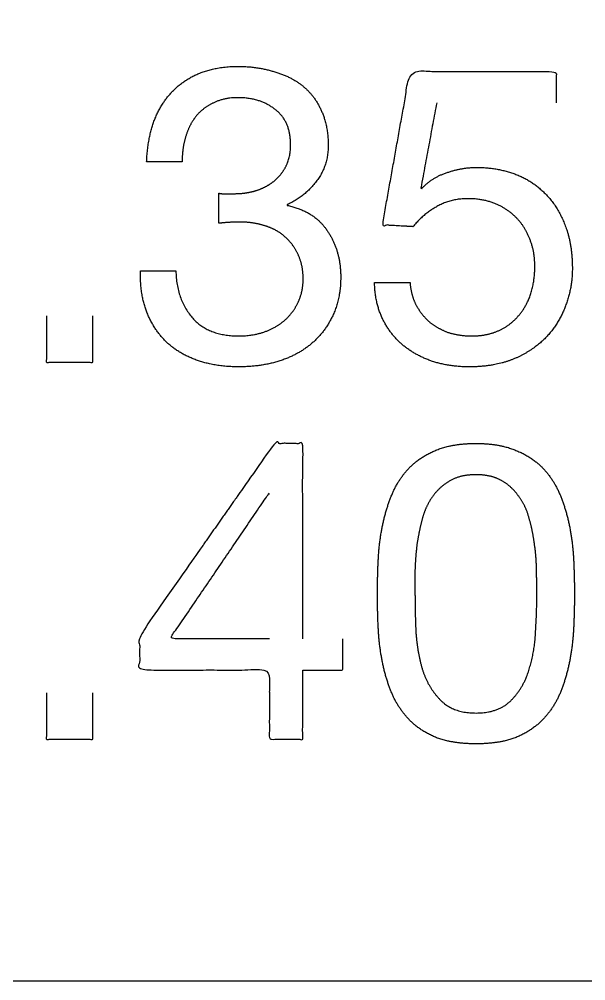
# Model space of a CAD drawing. Header units: millimetres. Extents: x -155 to -21, y -38 to 37.
# Drawn here: x -136.21 to -128.61, y -37.8 to -24.89 of the extents above; entities that cross this region are included whole.
import ezdxf

# ---------------------------------------------------------------- set-up
doc = ezdxf.new("R2010")
doc.units = ezdxf.units.MM
doc.layers.add('Layer 06', color=172, linetype='Continuous', true_color=0x0000bf)

msp = doc.modelspace()

# ---------------------------------------------------------------- linework, layer by layer
at = {"layer": 'Layer 06'}
msp.add_lwpolyline([(-20.724, -37.799), (-20.724, 37.201), (-154.524, 37.201), (-154.524, -37.799)], close=True, dxfattribs=at)
msp.add_lwpolyline([(-20.724, -37.799), (-20.724, 37.201), (-154.524, 37.201), (-154.524, -37.799)], close=True, dxfattribs=at)
msp.add_lwpolyline([(-20.724, -37.799), (-20.724, 37.201), (-154.524, 37.201), (-154.524, -37.799)], close=True, dxfattribs=at)
msp.add_lwpolyline([(-20.724, -37.799), (-20.724, 37.201), (-154.524, 37.201), (-154.524, -37.799)], close=True, dxfattribs=at)
msp.add_lwpolyline([(-20.724, -37.799), (-20.724, 37.201), (-154.524, 37.201), (-154.524, -37.799)], close=True, dxfattribs=at)
msp.add_lwpolyline([(-20.724, -37.799), (-20.724, 37.201), (-154.524, 37.201), (-154.524, -37.799)], close=True, dxfattribs=at)
msp.add_lwpolyline([(-20.724, -37.799), (-20.724, 37.201), (-154.524, 37.201), (-154.524, -37.799)], close=True, dxfattribs=at)
msp.add_lwpolyline([(-20.724, -37.799), (-20.724, 37.201), (-154.524, 37.201), (-154.524, -37.799)], close=True, dxfattribs=at)
msp.add_lwpolyline([(-20.724, -37.799), (-20.724, 37.201), (-154.524, 37.201), (-154.524, -37.799)], close=True, dxfattribs=at)
msp.add_lwpolyline([(-20.724, -37.799), (-20.724, 37.201), (-154.524, 37.201), (-154.524, -37.799)], close=True, dxfattribs=at)
msp.add_lwpolyline([(-20.724, -37.799), (-20.724, 37.201), (-154.524, 37.201), (-154.524, -37.799)], close=True, dxfattribs=at)
msp.add_lwpolyline([(-20.724, -37.799), (-20.724, 37.201), (-154.524, 37.201), (-154.524, -37.799)], close=True, dxfattribs=at)
msp.add_lwpolyline([(-20.724, -37.799), (-20.724, 37.201), (-154.524, 37.201), (-154.524, -37.799)], close=True, dxfattribs=at)
msp.add_lwpolyline([(-20.724, -37.799), (-20.724, 37.201), (-154.524, 37.201), (-154.524, -37.799)], close=True, dxfattribs=at)
msp.add_lwpolyline([(-20.724, -37.799), (-20.724, 37.201), (-154.524, 37.201), (-154.524, -37.799)], close=True, dxfattribs=at)
msp.add_lwpolyline([(-20.724, -37.799), (-20.724, 37.201), (-154.524, 37.201), (-154.524, -37.799)], close=True, dxfattribs=at)
msp.add_lwpolyline([(-20.724, -37.799), (-20.724, 37.201), (-154.524, 37.201), (-154.524, -37.799)], close=True, dxfattribs=at)
msp.add_lwpolyline([(-20.724, -37.799), (-20.724, 37.201), (-154.524, 37.201), (-154.524, -37.799)], close=True, dxfattribs=at)
msp.add_lwpolyline([(-20.724, -37.799), (-20.724, 37.201), (-154.524, 37.201), (-154.524, -37.799)], close=True, dxfattribs=at)
msp.add_lwpolyline([(-20.724, -37.799), (-20.724, 37.201), (-154.524, 37.201), (-154.524, -37.799)], close=True, dxfattribs=at)
msp.add_lwpolyline([(-20.724, -37.799), (-20.724, 37.201), (-154.524, 37.201), (-154.524, -37.799)], close=True, dxfattribs=at)
msp.add_lwpolyline([(-20.724, -37.799), (-20.724, 37.201), (-154.524, 37.201), (-154.524, -37.799)], close=True, dxfattribs=at)
msp.add_lwpolyline([(-20.724, -37.799), (-20.724, 37.201), (-154.524, 37.201), (-154.524, -37.799)], close=True, dxfattribs=at)
msp.add_lwpolyline([(-20.724, -37.799), (-20.724, 37.201), (-154.524, 37.201), (-154.524, -37.799)], close=True, dxfattribs=at)
msp.add_lwpolyline([(-20.724, -37.799), (-20.724, 37.201), (-154.524, 37.201), (-154.524, -37.799)], close=True, dxfattribs=at)
msp.add_lwpolyline([(-20.724, -37.799), (-20.724, 37.201), (-154.524, 37.201), (-154.524, -37.799)], close=True, dxfattribs=at)
msp.add_lwpolyline([(-20.724, -37.799), (-20.724, 37.201), (-154.524, 37.201), (-154.524, -37.799)], close=True, dxfattribs=at)
msp.add_lwpolyline([(-20.724, -37.799), (-20.724, 37.201), (-154.524, 37.201), (-154.524, -37.799)], close=True, dxfattribs=at)
msp.add_lwpolyline([(-20.724, -37.799), (-20.724, 37.201), (-154.524, 37.201), (-154.524, -37.799)], close=True, dxfattribs=at)
msp.add_lwpolyline([(-20.724, -37.799), (-20.724, 37.201), (-154.524, 37.201), (-154.524, -37.799)], close=True, dxfattribs=at)
msp.add_lwpolyline([(-20.724, -37.799), (-20.724, 37.201), (-154.524, 37.201), (-154.524, -37.799)], close=True, dxfattribs=at)
msp.add_lwpolyline([(-20.724, -37.799), (-20.724, 37.201), (-154.524, 37.201), (-154.524, -37.799)], close=True, dxfattribs=at)
msp.add_lwpolyline([(-20.724, -37.799), (-20.724, 37.201), (-154.524, 37.201), (-154.524, -37.799)], close=True, dxfattribs=at)
msp.add_lwpolyline([(-20.724, -37.799), (-20.724, 37.201), (-154.524, 37.201), (-154.524, -37.799)], close=True, dxfattribs=at)
msp.add_lwpolyline([(-20.724, -37.799), (-20.724, 37.201), (-154.524, 37.201), (-154.524, -37.799)], close=True, dxfattribs=at)
msp.add_lwpolyline([(-20.724, -37.799), (-20.724, 37.201), (-154.524, 37.201), (-154.524, -37.799)], close=True, dxfattribs=at)
msp.add_lwpolyline([(-20.724, -37.799), (-20.724, 37.201), (-154.524, 37.201), (-154.524, -37.799)], close=True, dxfattribs=at)
msp.add_lwpolyline([(-20.724, -37.799), (-20.724, 37.201), (-154.524, 37.201), (-154.524, -37.799)], close=True, dxfattribs=at)
msp.add_lwpolyline([(-20.724, -37.799), (-20.724, 37.201), (-154.524, 37.201), (-154.524, -37.799)], close=True, dxfattribs=at)
msp.add_lwpolyline([(-20.724, -37.799), (-20.724, 37.201), (-154.524, 37.201), (-154.524, -37.799)], close=True, dxfattribs=at)
msp.add_lwpolyline([(-20.724, -37.799), (-20.724, 37.201), (-154.524, 37.201), (-154.524, -37.799)], close=True, dxfattribs=at)
msp.add_lwpolyline([(-20.724, -37.799), (-20.724, 37.201), (-154.524, 37.201), (-154.524, -37.799)], close=True, dxfattribs=at)
msp.add_lwpolyline([(-20.724, -37.799), (-20.724, 37.201), (-154.524, 37.201), (-154.524, -37.799)], close=True, dxfattribs=at)
msp.add_lwpolyline([(-20.724, -37.799), (-20.724, 37.201), (-154.524, 37.201), (-154.524, -37.799)], close=True, dxfattribs=at)
msp.add_lwpolyline([(-20.724, -37.799), (-20.724, 37.201), (-154.524, 37.201), (-154.524, -37.799)], close=True, dxfattribs=at)
msp.add_lwpolyline([(-20.724, -37.799), (-20.724, 37.201), (-154.524, 37.201), (-154.524, -37.799)], close=True, dxfattribs=at)
for points, knots in [([(-134.503, -26.806, 46.209), (-134.492, -26.52, 46.209), (-134.414, -26.285, 46.209), (-134.329, -26.05, 46.209), (-134.178, -25.882, 46.209), (-134.027, -25.714, 46.209), (-133.803, -25.619, 46.209), (-133.573, -25.523, 46.209), (-133.276, -25.523, 46.209), (-133.019, -25.523, 46.209), (-132.8, -25.591, 46.209), (-132.576, -25.652, 46.209), (-132.414, -25.781, 46.209), (-132.251, -25.91, 46.209), (-132.161, -26.112, 46.209), (-132.066, -26.313, 46.209), (-132.066, -26.588, 46.209), (-132.066, -26.857, 46.209), (-132.223, -27.064, 46.209), (-132.38, -27.271, 46.209), (-132.615, -27.378, 46.209)], [-47, -47, -47, -46, -46, -45, -45, -44, -44, -43, -43, -42, -42, -41, -41, -40, -40, -39, -39, -38, -38, -37, -37, -37]), ([(-134.503, -26.806, 47.709), (-134.492, -26.52, 47.709), (-134.414, -26.285, 47.709), (-134.329, -26.05, 47.709), (-134.178, -25.882, 47.709), (-134.027, -25.714, 47.709), (-133.803, -25.619, 47.709), (-133.573, -25.523, 47.709), (-133.276, -25.523, 47.709), (-133.019, -25.523, 47.709), (-132.8, -25.591, 47.709), (-132.576, -25.652, 47.709), (-132.414, -25.781, 47.709), (-132.251, -25.91, 47.709), (-132.161, -26.112, 47.709), (-132.066, -26.313, 47.709), (-132.066, -26.588, 47.709), (-132.066, -26.857, 47.709), (-132.223, -27.064, 47.709), (-132.38, -27.271, 47.709), (-132.615, -27.378, 47.709)], [-47, -47, -47, -46, -46, -45, -45, -44, -44, -43, -43, -42, -42, -41, -41, -40, -40, -39, -39, -38, -38, -37, -37, -37]), ([(-134.503, -26.806, 49.209), (-134.492, -26.52, 49.209), (-134.414, -26.285, 49.209), (-134.329, -26.05, 49.209), (-134.178, -25.882, 49.209), (-134.027, -25.714, 49.209), (-133.803, -25.619, 49.209), (-133.573, -25.523, 49.209), (-133.276, -25.523, 49.209), (-133.019, -25.523, 49.209), (-132.8, -25.591, 49.209), (-132.576, -25.652, 49.209), (-132.414, -25.781, 49.209), (-132.251, -25.91, 49.209), (-132.161, -26.112, 49.209), (-132.066, -26.313, 49.209), (-132.066, -26.588, 49.209), (-132.066, -26.857, 49.209), (-132.223, -27.064, 49.209), (-132.38, -27.271, 49.209), (-132.615, -27.378, 49.209)], [-47, -47, -47, -46, -46, -45, -45, -44, -44, -43, -43, -42, -42, -41, -41, -40, -40, -39, -39, -38, -38, -37, -37, -37]), ([(-134.503, -26.806, 50.709), (-134.492, -26.52, 50.709), (-134.414, -26.285, 50.709), (-134.329, -26.05, 50.709), (-134.178, -25.882, 50.709), (-134.027, -25.714, 50.709), (-133.803, -25.619, 50.709), (-133.573, -25.523, 50.709), (-133.276, -25.523, 50.709), (-133.019, -25.523, 50.709), (-132.8, -25.591, 50.709), (-132.576, -25.652, 50.709), (-132.414, -25.781, 50.709), (-132.251, -25.91, 50.709), (-132.161, -26.112, 50.709), (-132.066, -26.313, 50.709), (-132.066, -26.588, 50.709), (-132.066, -26.857, 50.709), (-132.223, -27.064, 50.709), (-132.38, -27.271, 50.709), (-132.615, -27.378, 50.709)], [-47, -47, -47, -46, -46, -45, -45, -44, -44, -43, -43, -42, -42, -41, -41, -40, -40, -39, -39, -38, -38, -37, -37, -37]), ([(-130.929, -27.675, 46.209), (-131.133, -27.663, 46.209), (-131.338, -27.652, 46.209), (-131.153, -26.621, 46.209), (-130.968, -25.591, 46.209), (-129.988, -25.591, 46.209), (-129.007, -25.591, 46.209), (-129.007, -25.801, 46.209), (-129.007, -26.011, 46.209)], [-4, -4, -4, -3, -3, -2, -2, -1, -1, 0, 0, 0]), ([(-130.929, -27.675, 47.709), (-131.133, -27.663, 47.709), (-131.338, -27.652, 47.709), (-131.153, -26.621, 47.709), (-130.968, -25.591, 47.709), (-129.988, -25.591, 47.709), (-129.007, -25.591, 47.709), (-129.007, -25.801, 47.709), (-129.007, -26.011, 47.709)], [-4, -4, -4, -3, -3, -2, -2, -1, -1, 0, 0, 0]), ([(-130.929, -27.675, 49.209), (-131.133, -27.663, 49.209), (-131.338, -27.652, 49.209), (-131.153, -26.621, 49.209), (-130.968, -25.591, 49.209), (-129.988, -25.591, 49.209), (-129.007, -25.591, 49.209), (-129.007, -25.801, 49.209), (-129.007, -26.011, 49.209)], [-4, -4, -4, -3, -3, -2, -2, -1, -1, 0, 0, 0]), ([(-130.929, -27.675, 50.709), (-131.133, -27.663, 50.709), (-131.338, -27.652, 50.709), (-131.153, -26.621, 50.709), (-130.968, -25.591, 50.709), (-129.988, -25.591, 50.709), (-129.007, -25.591, 50.709), (-129.007, -25.801, 50.709), (-129.007, -26.011, 50.709)], [-4, -4, -4, -3, -3, -2, -2, -1, -1, 0, 0, 0]), ([(-133.327, -27.232, 46.209), (-133.175, -27.232, 46.209), (-133.041, -27.193, 46.209), (-132.901, -27.148, 46.209), (-132.8, -27.069, 46.209), (-132.694, -26.985, 46.209), (-132.632, -26.862, 46.209), (-132.57, -26.739, 46.209), (-132.57, -26.582, 46.209), (-132.57, -26.263, 46.209), (-132.772, -26.106, 46.209), (-132.974, -25.943, 46.209), (-133.276, -25.943, 46.209), (-133.467, -25.943, 46.209), (-133.612, -26.016, 46.209), (-133.752, -26.083, 46.209), (-133.848, -26.201, 46.209), (-133.937, -26.319, 46.209), (-133.982, -26.476, 46.209), (-134.027, -26.633, 46.209), (-134.027, -26.806, 46.209)], [-58, -58, -58, -57, -57, -56, -56, -55, -55, -54, -54, -53, -53, -52, -52, -51, -51, -50, -50, -49, -49, -48, -48, -48]), ([(-133.327, -27.232, 47.709), (-133.175, -27.232, 47.709), (-133.041, -27.193, 47.709), (-132.901, -27.148, 47.709), (-132.8, -27.069, 47.709), (-132.694, -26.985, 47.709), (-132.632, -26.862, 47.709), (-132.57, -26.739, 47.709), (-132.57, -26.582, 47.709), (-132.57, -26.263, 47.709), (-132.772, -26.106, 47.709), (-132.974, -25.943, 47.709), (-133.276, -25.943, 47.709), (-133.467, -25.943, 47.709), (-133.612, -26.016, 47.709), (-133.752, -26.083, 47.709), (-133.848, -26.201, 47.709), (-133.937, -26.319, 47.709), (-133.982, -26.476, 47.709), (-134.027, -26.633, 47.709), (-134.027, -26.806, 47.709)], [-58, -58, -58, -57, -57, -56, -56, -55, -55, -54, -54, -53, -53, -52, -52, -51, -51, -50, -50, -49, -49, -48, -48, -48]), ([(-133.327, -27.232, 49.209), (-133.175, -27.232, 49.209), (-133.041, -27.193, 49.209), (-132.901, -27.148, 49.209), (-132.8, -27.069, 49.209), (-132.694, -26.985, 49.209), (-132.632, -26.862, 49.209), (-132.57, -26.739, 49.209), (-132.57, -26.582, 49.209), (-132.57, -26.263, 49.209), (-132.772, -26.106, 49.209), (-132.974, -25.943, 49.209), (-133.276, -25.943, 49.209), (-133.467, -25.943, 49.209), (-133.612, -26.016, 49.209), (-133.752, -26.083, 49.209), (-133.848, -26.201, 49.209), (-133.937, -26.319, 49.209), (-133.982, -26.476, 49.209), (-134.027, -26.633, 49.209), (-134.027, -26.806, 49.209)], [-58, -58, -58, -57, -57, -56, -56, -55, -55, -54, -54, -53, -53, -52, -52, -51, -51, -50, -50, -49, -49, -48, -48, -48]), ([(-133.327, -27.232, 50.709), (-133.175, -27.232, 50.709), (-133.041, -27.193, 50.709), (-132.901, -27.148, 50.709), (-132.8, -27.069, 50.709), (-132.694, -26.985, 50.709), (-132.632, -26.862, 50.709), (-132.57, -26.739, 50.709), (-132.57, -26.582, 50.709), (-132.57, -26.263, 50.709), (-132.772, -26.106, 50.709), (-132.974, -25.943, 50.709), (-133.276, -25.943, 50.709), (-133.467, -25.943, 50.709), (-133.612, -26.016, 50.709), (-133.752, -26.083, 50.709), (-133.848, -26.201, 50.709), (-133.937, -26.319, 50.709), (-133.982, -26.476, 50.709), (-134.027, -26.633, 50.709), (-134.027, -26.806, 50.709)], [-58, -58, -58, -57, -57, -56, -56, -55, -55, -54, -54, -53, -53, -52, -52, -51, -51, -50, -50, -49, -49, -48, -48, -48]), ([(-130.61, -26.011, 46.209), (-130.716, -26.582, 46.209), (-130.822, -27.154, 46.209), (-130.817, -27.159, 46.209), (-130.811, -27.165, 46.209)], [-35, -35, -35, -34, -34, -33, -33, -33]), ([(-130.61, -26.011, 47.709), (-130.716, -26.582, 47.709), (-130.822, -27.154, 47.709), (-130.817, -27.159, 47.709), (-130.811, -27.165, 47.709)], [-35, -35, -35, -34, -34, -33, -33, -33]), ([(-130.61, -26.011, 49.209), (-130.716, -26.582, 49.209), (-130.822, -27.154, 49.209), (-130.817, -27.159, 49.209), (-130.811, -27.165, 49.209)], [-35, -35, -35, -34, -34, -33, -33, -33]), ([(-130.61, -26.011, 50.709), (-130.716, -26.582, 50.709), (-130.822, -27.154, 50.709), (-130.817, -27.159, 50.709), (-130.811, -27.165, 50.709)], [-35, -35, -35, -34, -34, -33, -33, -33]), ([(-130.811, -27.165, 46.209), (-130.682, -27.019, 46.209), (-130.481, -26.952, 46.209), (-130.273, -26.879, 46.209), (-130.072, -26.879, 46.209), (-129.808, -26.879, 46.209), (-129.573, -26.963, 46.209), (-129.338, -27.047, 46.209), (-129.164, -27.221, 46.209), (-128.991, -27.389, 46.209), (-128.89, -27.647, 46.209), (-128.789, -27.899, 46.209), (-128.789, -28.24, 46.209), (-128.789, -28.492, 46.209), (-128.879, -28.733, 46.209), (-128.963, -28.969, 46.209), (-129.136, -29.154, 46.209), (-129.31, -29.338, 46.209), (-129.573, -29.45, 46.209), (-129.831, -29.557, 46.209), (-130.178, -29.557, 46.209), (-130.436, -29.557, 46.209), (-130.666, -29.484, 46.209), (-130.89, -29.406, 46.209), (-131.063, -29.266, 46.209), (-131.237, -29.12, 46.209), (-131.338, -28.907, 46.209), (-131.439, -28.694, 46.209), (-131.444, -28.425, 46.209)], [-33, -33, -33, -32, -32, -31, -31, -30, -30, -29, -29, -28, -28, -27, -27, -26, -26, -25, -25, -24, -24, -23, -23, -22, -22, -21, -21, -20, -20, -19, -19, -19]), ([(-130.811, -27.165, 47.709), (-130.682, -27.019, 47.709), (-130.481, -26.952, 47.709), (-130.273, -26.879, 47.709), (-130.072, -26.879, 47.709), (-129.808, -26.879, 47.709), (-129.573, -26.963, 47.709), (-129.338, -27.047, 47.709), (-129.164, -27.221, 47.709), (-128.991, -27.389, 47.709), (-128.89, -27.647, 47.709), (-128.789, -27.899, 47.709), (-128.789, -28.24, 47.709), (-128.789, -28.492, 47.709), (-128.879, -28.733, 47.709), (-128.963, -28.969, 47.709), (-129.136, -29.154, 47.709), (-129.31, -29.338, 47.709), (-129.573, -29.45, 47.709), (-129.831, -29.557, 47.709), (-130.178, -29.557, 47.709), (-130.436, -29.557, 47.709), (-130.666, -29.484, 47.709), (-130.89, -29.406, 47.709), (-131.063, -29.266, 47.709), (-131.237, -29.12, 47.709), (-131.338, -28.907, 47.709), (-131.439, -28.694, 47.709), (-131.444, -28.425, 47.709)], [-33, -33, -33, -32, -32, -31, -31, -30, -30, -29, -29, -28, -28, -27, -27, -26, -26, -25, -25, -24, -24, -23, -23, -22, -22, -21, -21, -20, -20, -19, -19, -19]), ([(-130.811, -27.165, 49.209), (-130.682, -27.019, 49.209), (-130.481, -26.952, 49.209), (-130.273, -26.879, 49.209), (-130.072, -26.879, 49.209), (-129.808, -26.879, 49.209), (-129.573, -26.963, 49.209), (-129.338, -27.047, 49.209), (-129.164, -27.221, 49.209), (-128.991, -27.389, 49.209), (-128.89, -27.647, 49.209), (-128.789, -27.899, 49.209), (-128.789, -28.24, 49.209), (-128.789, -28.492, 49.209), (-128.879, -28.733, 49.209), (-128.963, -28.969, 49.209), (-129.136, -29.154, 49.209), (-129.31, -29.338, 49.209), (-129.573, -29.45, 49.209), (-129.831, -29.557, 49.209), (-130.178, -29.557, 49.209), (-130.436, -29.557, 49.209), (-130.666, -29.484, 49.209), (-130.89, -29.406, 49.209), (-131.063, -29.266, 49.209), (-131.237, -29.12, 49.209), (-131.338, -28.907, 49.209), (-131.439, -28.694, 49.209), (-131.444, -28.425, 49.209)], [-33, -33, -33, -32, -32, -31, -31, -30, -30, -29, -29, -28, -28, -27, -27, -26, -26, -25, -25, -24, -24, -23, -23, -22, -22, -21, -21, -20, -20, -19, -19, -19]), ([(-130.811, -27.165, 50.709), (-130.682, -27.019, 50.709), (-130.481, -26.952, 50.709), (-130.273, -26.879, 50.709), (-130.072, -26.879, 50.709), (-129.808, -26.879, 50.709), (-129.573, -26.963, 50.709), (-129.338, -27.047, 50.709), (-129.164, -27.221, 50.709), (-128.991, -27.389, 50.709), (-128.89, -27.647, 50.709), (-128.789, -27.899, 50.709), (-128.789, -28.24, 50.709), (-128.789, -28.492, 50.709), (-128.879, -28.733, 50.709), (-128.963, -28.969, 50.709), (-129.136, -29.154, 50.709), (-129.31, -29.338, 50.709), (-129.573, -29.45, 50.709), (-129.831, -29.557, 50.709), (-130.178, -29.557, 50.709), (-130.436, -29.557, 50.709), (-130.666, -29.484, 50.709), (-130.89, -29.406, 50.709), (-131.063, -29.266, 50.709), (-131.237, -29.12, 50.709), (-131.338, -28.907, 50.709), (-131.439, -28.694, 50.709), (-131.444, -28.425, 50.709)], [-33, -33, -33, -32, -32, -31, -31, -30, -30, -29, -29, -28, -28, -27, -27, -26, -26, -25, -25, -24, -24, -23, -23, -22, -22, -21, -21, -20, -20, -19, -19, -19]), ([(-133.534, -27.226, 46.209), (-133.506, -27.232, 46.209), (-133.484, -27.232, 46.209), (-133.456, -27.232, 46.209), (-133.428, -27.232, 46.209)], [-61, -61, -61, -60, -60, -59, -59, -59]), ([(-133.534, -27.226, 47.709), (-133.506, -27.232, 47.709), (-133.484, -27.232, 47.709), (-133.456, -27.232, 47.709), (-133.428, -27.232, 47.709)], [-61, -61, -61, -60, -60, -59, -59, -59]), ([(-133.534, -27.226, 49.209), (-133.506, -27.232, 49.209), (-133.484, -27.232, 49.209), (-133.456, -27.232, 49.209), (-133.428, -27.232, 49.209)], [-61, -61, -61, -60, -60, -59, -59, -59]), ([(-133.534, -27.226, 50.709), (-133.506, -27.232, 50.709), (-133.484, -27.232, 50.709), (-133.456, -27.232, 50.709), (-133.428, -27.232, 50.709)], [-61, -61, -61, -60, -60, -59, -59, -59]), ([(-130.968, -28.425, 46.209), (-130.957, -28.576, 46.209), (-130.895, -28.711, 46.209), (-130.828, -28.84, 46.209), (-130.722, -28.941, 46.209), (-130.61, -29.036, 46.209), (-130.464, -29.092, 46.209), (-130.313, -29.142, 46.209), (-130.133, -29.142, 46.209), (-129.965, -29.142, 46.209), (-129.814, -29.086, 46.209), (-129.657, -29.025, 46.209), (-129.545, -28.907, 46.209), (-129.428, -28.789, 46.209), (-129.36, -28.616, 46.209), (-129.293, -28.436, 46.209), (-129.293, -28.201, 46.209), (-129.293, -28.005, 46.209), (-129.36, -27.843, 46.209), (-129.422, -27.675, 46.209), (-129.54, -27.557, 46.209), (-129.657, -27.434, 46.209), (-129.825, -27.366, 46.209), (-129.988, -27.299, 46.209), (-130.189, -27.299, 46.209), (-130.425, -27.299, 46.209), (-130.61, -27.406, 46.209), (-130.789, -27.506, 46.209), (-130.929, -27.675, 46.209)], [-18, -18, -18, -17, -17, -16, -16, -15, -15, -14, -14, -13, -13, -12, -12, -11, -11, -10, -10, -9, -9, -8, -8, -7, -7, -6, -6, -5, -5, -4, -4, -4]), ([(-130.968, -28.425, 47.709), (-130.957, -28.576, 47.709), (-130.895, -28.711, 47.709), (-130.828, -28.84, 47.709), (-130.722, -28.941, 47.709), (-130.61, -29.036, 47.709), (-130.464, -29.092, 47.709), (-130.313, -29.142, 47.709), (-130.133, -29.142, 47.709), (-129.965, -29.142, 47.709), (-129.814, -29.086, 47.709), (-129.657, -29.025, 47.709), (-129.545, -28.907, 47.709), (-129.428, -28.789, 47.709), (-129.36, -28.616, 47.709), (-129.293, -28.436, 47.709), (-129.293, -28.201, 47.709), (-129.293, -28.005, 47.709), (-129.36, -27.843, 47.709), (-129.422, -27.675, 47.709), (-129.54, -27.557, 47.709), (-129.657, -27.434, 47.709), (-129.825, -27.366, 47.709), (-129.988, -27.299, 47.709), (-130.189, -27.299, 47.709), (-130.425, -27.299, 47.709), (-130.61, -27.406, 47.709), (-130.789, -27.506, 47.709), (-130.929, -27.675, 47.709)], [-18, -18, -18, -17, -17, -16, -16, -15, -15, -14, -14, -13, -13, -12, -12, -11, -11, -10, -10, -9, -9, -8, -8, -7, -7, -6, -6, -5, -5, -4, -4, -4]), ([(-130.968, -28.425, 49.209), (-130.957, -28.576, 49.209), (-130.895, -28.711, 49.209), (-130.828, -28.84, 49.209), (-130.722, -28.941, 49.209), (-130.61, -29.036, 49.209), (-130.464, -29.092, 49.209), (-130.313, -29.142, 49.209), (-130.133, -29.142, 49.209), (-129.965, -29.142, 49.209), (-129.814, -29.086, 49.209), (-129.657, -29.025, 49.209), (-129.545, -28.907, 49.209), (-129.428, -28.789, 49.209), (-129.36, -28.616, 49.209), (-129.293, -28.436, 49.209), (-129.293, -28.201, 49.209), (-129.293, -28.005, 49.209), (-129.36, -27.843, 49.209), (-129.422, -27.675, 49.209), (-129.54, -27.557, 49.209), (-129.657, -27.434, 49.209), (-129.825, -27.366, 49.209), (-129.988, -27.299, 49.209), (-130.189, -27.299, 49.209), (-130.425, -27.299, 49.209), (-130.61, -27.406, 49.209), (-130.789, -27.506, 49.209), (-130.929, -27.675, 49.209)], [-18, -18, -18, -17, -17, -16, -16, -15, -15, -14, -14, -13, -13, -12, -12, -11, -11, -10, -10, -9, -9, -8, -8, -7, -7, -6, -6, -5, -5, -4, -4, -4]), ([(-130.968, -28.425, 50.709), (-130.957, -28.576, 50.709), (-130.895, -28.711, 50.709), (-130.828, -28.84, 50.709), (-130.722, -28.941, 50.709), (-130.61, -29.036, 50.709), (-130.464, -29.092, 50.709), (-130.313, -29.142, 50.709), (-130.133, -29.142, 50.709), (-129.965, -29.142, 50.709), (-129.814, -29.086, 50.709), (-129.657, -29.025, 50.709), (-129.545, -28.907, 50.709), (-129.428, -28.789, 50.709), (-129.36, -28.616, 50.709), (-129.293, -28.436, 50.709), (-129.293, -28.201, 50.709), (-129.293, -28.005, 50.709), (-129.36, -27.843, 50.709), (-129.422, -27.675, 50.709), (-129.54, -27.557, 50.709), (-129.657, -27.434, 50.709), (-129.825, -27.366, 50.709), (-129.988, -27.299, 50.709), (-130.189, -27.299, 50.709), (-130.425, -27.299, 50.709), (-130.61, -27.406, 50.709), (-130.789, -27.506, 50.709), (-130.929, -27.675, 50.709)], [-18, -18, -18, -17, -17, -16, -16, -15, -15, -14, -14, -13, -13, -12, -12, -11, -11, -10, -10, -9, -9, -8, -8, -7, -7, -6, -6, -5, -5, -4, -4, -4]), ([(-132.615, -27.389, 46.209), (-132.251, -27.467, 46.209), (-132.077, -27.731, 46.209), (-131.898, -27.994, 46.209), (-131.898, -28.352, 46.209), (-131.898, -28.649, 46.209), (-132.01, -28.879, 46.209), (-132.117, -29.103, 46.209), (-132.301, -29.254, 46.209), (-132.486, -29.406, 46.209), (-132.738, -29.484, 46.209), (-132.985, -29.557, 46.209), (-133.265, -29.557, 46.209), (-133.568, -29.557, 46.209), (-133.814, -29.473, 46.209), (-134.061, -29.389, 46.209), (-134.234, -29.226, 46.209), (-134.408, -29.058, 46.209), (-134.503, -28.817, 46.209), (-134.593, -28.576, 46.209), (-134.587, -28.268, 46.209)], [-36, -36, -36, -35, -35, -34, -34, -33, -33, -32, -32, -31, -31, -30, -30, -29, -29, -28, -28, -27, -27, -26, -26, -26]), ([(-132.615, -27.389, 47.709), (-132.251, -27.467, 47.709), (-132.077, -27.731, 47.709), (-131.898, -27.994, 47.709), (-131.898, -28.352, 47.709), (-131.898, -28.649, 47.709), (-132.01, -28.879, 47.709), (-132.117, -29.103, 47.709), (-132.301, -29.254, 47.709), (-132.486, -29.406, 47.709), (-132.738, -29.484, 47.709), (-132.985, -29.557, 47.709), (-133.265, -29.557, 47.709), (-133.568, -29.557, 47.709), (-133.814, -29.473, 47.709), (-134.061, -29.389, 47.709), (-134.234, -29.226, 47.709), (-134.408, -29.058, 47.709), (-134.503, -28.817, 47.709), (-134.593, -28.576, 47.709), (-134.587, -28.268, 47.709)], [-36, -36, -36, -35, -35, -34, -34, -33, -33, -32, -32, -31, -31, -30, -30, -29, -29, -28, -28, -27, -27, -26, -26, -26]), ([(-132.615, -27.389, 49.209), (-132.251, -27.467, 49.209), (-132.077, -27.731, 49.209), (-131.898, -27.994, 49.209), (-131.898, -28.352, 49.209), (-131.898, -28.649, 49.209), (-132.01, -28.879, 49.209), (-132.117, -29.103, 49.209), (-132.301, -29.254, 49.209), (-132.486, -29.406, 49.209), (-132.738, -29.484, 49.209), (-132.985, -29.557, 49.209), (-133.265, -29.557, 49.209), (-133.568, -29.557, 49.209), (-133.814, -29.473, 49.209), (-134.061, -29.389, 49.209), (-134.234, -29.226, 49.209), (-134.408, -29.058, 49.209), (-134.503, -28.817, 49.209), (-134.593, -28.576, 49.209), (-134.587, -28.268, 49.209)], [-36, -36, -36, -35, -35, -34, -34, -33, -33, -32, -32, -31, -31, -30, -30, -29, -29, -28, -28, -27, -27, -26, -26, -26]), ([(-132.615, -27.389, 50.709), (-132.251, -27.467, 50.709), (-132.077, -27.731, 50.709), (-131.898, -27.994, 50.709), (-131.898, -28.352, 50.709), (-131.898, -28.649, 50.709), (-132.01, -28.879, 50.709), (-132.117, -29.103, 50.709), (-132.301, -29.254, 50.709), (-132.486, -29.406, 50.709), (-132.738, -29.484, 50.709), (-132.985, -29.557, 50.709), (-133.265, -29.557, 50.709), (-133.568, -29.557, 50.709), (-133.814, -29.473, 50.709), (-134.061, -29.389, 50.709), (-134.234, -29.226, 50.709), (-134.408, -29.058, 50.709), (-134.503, -28.817, 50.709), (-134.593, -28.576, 50.709), (-134.587, -28.268, 50.709)], [-36, -36, -36, -35, -35, -34, -34, -33, -33, -32, -32, -31, -31, -30, -30, -29, -29, -28, -28, -27, -27, -26, -26, -26]), ([(-134.111, -28.268, 46.209), (-134.1, -28.655, 46.209), (-133.887, -28.901, 46.209), (-133.674, -29.142, 46.209), (-133.265, -29.142, 46.209), (-133.091, -29.142, 46.209), (-132.935, -29.092, 46.209), (-132.778, -29.036, 46.209), (-132.66, -28.941, 46.209), (-132.542, -28.84, 46.209), (-132.475, -28.7, 46.209), (-132.402, -28.554, 46.209), (-132.402, -28.375, 46.209), (-132.402, -28.19, 46.209), (-132.47, -28.05, 46.209), (-132.537, -27.904, 46.209), (-132.649, -27.809, 46.209), (-132.761, -27.708, 46.209), (-132.918, -27.663, 46.209), (-133.069, -27.613, 46.209), (-133.248, -27.613, 46.209), (-133.4, -27.613, 46.209), (-133.534, -27.63, 46.209)], [-25, -25, -25, -24, -24, -23, -23, -22, -22, -21, -21, -20, -20, -19, -19, -18, -18, -17, -17, -16, -16, -15, -15, -14, -14, -14]), ([(-134.111, -28.268, 47.709), (-134.1, -28.655, 47.709), (-133.887, -28.901, 47.709), (-133.674, -29.142, 47.709), (-133.265, -29.142, 47.709), (-133.091, -29.142, 47.709), (-132.935, -29.092, 47.709), (-132.778, -29.036, 47.709), (-132.66, -28.941, 47.709), (-132.542, -28.84, 47.709), (-132.475, -28.7, 47.709), (-132.402, -28.554, 47.709), (-132.402, -28.375, 47.709), (-132.402, -28.19, 47.709), (-132.47, -28.05, 47.709), (-132.537, -27.904, 47.709), (-132.649, -27.809, 47.709), (-132.761, -27.708, 47.709), (-132.918, -27.663, 47.709), (-133.069, -27.613, 47.709), (-133.248, -27.613, 47.709), (-133.4, -27.613, 47.709), (-133.534, -27.63, 47.709)], [-25, -25, -25, -24, -24, -23, -23, -22, -22, -21, -21, -20, -20, -19, -19, -18, -18, -17, -17, -16, -16, -15, -15, -14, -14, -14]), ([(-134.111, -28.268, 49.209), (-134.1, -28.655, 49.209), (-133.887, -28.901, 49.209), (-133.674, -29.142, 49.209), (-133.265, -29.142, 49.209), (-133.091, -29.142, 49.209), (-132.935, -29.092, 49.209), (-132.778, -29.036, 49.209), (-132.66, -28.941, 49.209), (-132.542, -28.84, 49.209), (-132.475, -28.7, 49.209), (-132.402, -28.554, 49.209), (-132.402, -28.375, 49.209), (-132.402, -28.19, 49.209), (-132.47, -28.05, 49.209), (-132.537, -27.904, 49.209), (-132.649, -27.809, 49.209), (-132.761, -27.708, 49.209), (-132.918, -27.663, 49.209), (-133.069, -27.613, 49.209), (-133.248, -27.613, 49.209), (-133.4, -27.613, 49.209), (-133.534, -27.63, 49.209)], [-25, -25, -25, -24, -24, -23, -23, -22, -22, -21, -21, -20, -20, -19, -19, -18, -18, -17, -17, -16, -16, -15, -15, -14, -14, -14]), ([(-134.111, -28.268, 50.709), (-134.1, -28.655, 50.709), (-133.887, -28.901, 50.709), (-133.674, -29.142, 50.709), (-133.265, -29.142, 50.709), (-133.091, -29.142, 50.709), (-132.935, -29.092, 50.709), (-132.778, -29.036, 50.709), (-132.66, -28.941, 50.709), (-132.542, -28.84, 50.709), (-132.475, -28.7, 50.709), (-132.402, -28.554, 50.709), (-132.402, -28.375, 50.709), (-132.402, -28.19, 50.709), (-132.47, -28.05, 50.709), (-132.537, -27.904, 50.709), (-132.649, -27.809, 50.709), (-132.761, -27.708, 50.709), (-132.918, -27.663, 50.709), (-133.069, -27.613, 50.709), (-133.248, -27.613, 50.709), (-133.4, -27.613, 50.709), (-133.534, -27.63, 50.709)], [-25, -25, -25, -24, -24, -23, -23, -22, -22, -21, -21, -20, -20, -19, -19, -18, -18, -17, -17, -16, -16, -15, -15, -14, -14, -14]), ([(-135.848, -28.873, 46.209), (-135.848, -29.184, 46.209), (-135.848, -29.495, 46.209), (-135.537, -29.495, 46.209), (-135.226, -29.495, 46.209), (-135.226, -29.184, 46.209), (-135.226, -28.873, 46.209)], [0, 0, 0, 1, 1, 2, 2, 3, 3, 3]), ([(-135.848, -28.873, 47.709), (-135.848, -29.184, 47.709), (-135.848, -29.495, 47.709), (-135.537, -29.495, 47.709), (-135.226, -29.495, 47.709), (-135.226, -29.184, 47.709), (-135.226, -28.873, 47.709)], [0, 0, 0, 1, 1, 2, 2, 3, 3, 3]), ([(-135.848, -28.873, 49.209), (-135.848, -29.184, 49.209), (-135.848, -29.495, 49.209), (-135.537, -29.495, 49.209), (-135.226, -29.495, 49.209), (-135.226, -29.184, 49.209), (-135.226, -28.873, 49.209)], [0, 0, 0, 1, 1, 2, 2, 3, 3, 3]), ([(-135.848, -28.873, 50.709), (-135.848, -29.184, 50.709), (-135.848, -29.495, 50.709), (-135.537, -29.495, 50.709), (-135.226, -29.495, 50.709), (-135.226, -29.184, 50.709), (-135.226, -28.873, 50.709)], [0, 0, 0, 1, 1, 2, 2, 3, 3, 3]), ([(-132.408, -33.207, 46.209), (-132.408, -31.896, 46.209), (-132.408, -30.585, 46.209), (-132.598, -30.585, 46.209), (-132.789, -30.585, 46.209), (-133.694, -31.876, 46.209), (-134.598, -33.167, 46.209), (-134.598, -33.397, 46.209), (-134.598, -33.627, 46.209), (-133.727, -33.627, 46.209), (-132.856, -33.627, 46.209), (-132.856, -34.092, 46.209), (-132.856, -34.557, 46.209), (-132.632, -34.557, 46.209), (-132.408, -34.557, 46.209), (-132.408, -34.092, 46.209), (-132.408, -33.627, 46.209), (-132.139, -33.627, 46.209), (-131.87, -33.627, 46.209), (-131.87, -33.417, 46.209), (-131.87, -33.207, 46.209)], [0, 0, 0, 1, 1, 2, 2, 3, 3, 4, 4, 5, 5, 6, 6, 7, 7, 8, 8, 9, 9, 10, 10, 10]), ([(-132.408, -33.207, 47.709), (-132.408, -31.896, 47.709), (-132.408, -30.585, 47.709), (-132.598, -30.585, 47.709), (-132.789, -30.585, 47.709), (-133.694, -31.876, 47.709), (-134.598, -33.167, 47.709), (-134.598, -33.397, 47.709), (-134.598, -33.627, 47.709), (-133.727, -33.627, 47.709), (-132.856, -33.627, 47.709), (-132.856, -34.092, 47.709), (-132.856, -34.557, 47.709), (-132.632, -34.557, 47.709), (-132.408, -34.557, 47.709), (-132.408, -34.092, 47.709), (-132.408, -33.627, 47.709), (-132.139, -33.627, 47.709), (-131.87, -33.627, 47.709), (-131.87, -33.417, 47.709), (-131.87, -33.207, 47.709)], [0, 0, 0, 1, 1, 2, 2, 3, 3, 4, 4, 5, 5, 6, 6, 7, 7, 8, 8, 9, 9, 10, 10, 10]), ([(-132.408, -33.207, 49.209), (-132.408, -31.896, 49.209), (-132.408, -30.585, 49.209), (-132.598, -30.585, 49.209), (-132.789, -30.585, 49.209), (-133.694, -31.876, 49.209), (-134.598, -33.167, 49.209), (-134.598, -33.397, 49.209), (-134.598, -33.627, 49.209), (-133.727, -33.627, 49.209), (-132.856, -33.627, 49.209), (-132.856, -34.092, 49.209), (-132.856, -34.557, 49.209), (-132.632, -34.557, 49.209), (-132.408, -34.557, 49.209), (-132.408, -34.092, 49.209), (-132.408, -33.627, 49.209), (-132.139, -33.627, 49.209), (-131.87, -33.627, 49.209), (-131.87, -33.417, 49.209), (-131.87, -33.207, 49.209)], [0, 0, 0, 1, 1, 2, 2, 3, 3, 4, 4, 5, 5, 6, 6, 7, 7, 8, 8, 9, 9, 10, 10, 10]), ([(-132.408, -33.207, 50.709), (-132.408, -31.896, 50.709), (-132.408, -30.585, 50.709), (-132.598, -30.585, 50.709), (-132.789, -30.585, 50.709), (-133.694, -31.876, 50.709), (-134.598, -33.167, 50.709), (-134.598, -33.397, 50.709), (-134.598, -33.627, 50.709), (-133.727, -33.627, 50.709), (-132.856, -33.627, 50.709), (-132.856, -34.092, 50.709), (-132.856, -34.557, 50.709), (-132.632, -34.557, 50.709), (-132.408, -34.557, 50.709), (-132.408, -34.092, 50.709), (-132.408, -33.627, 50.709), (-132.139, -33.627, 50.709), (-131.87, -33.627, 50.709), (-131.87, -33.417, 50.709), (-131.87, -33.207, 50.709)], [0, 0, 0, 1, 1, 2, 2, 3, 3, 4, 4, 5, 5, 6, 6, 7, 7, 8, 8, 9, 9, 10, 10, 10]), ([(-131.405, -32.607, 46.209), (-131.405, -32.826, 46.209), (-131.394, -33.061, 46.209), (-131.383, -33.296, 46.209), (-131.338, -33.52, 46.209), (-131.293, -33.744, 46.209), (-131.209, -33.946, 46.209), (-131.125, -34.142, 46.209), (-130.979, -34.293, 46.209), (-130.834, -34.445, 46.209), (-130.615, -34.534, 46.209), (-130.391, -34.618, 46.209), (-130.083, -34.618, 46.209), (-129.769, -34.618, 46.209), (-129.551, -34.534, 46.209), (-129.332, -34.445, 46.209), (-129.187, -34.293, 46.209), (-129.041, -34.142, 46.209), (-128.957, -33.946, 46.209), (-128.873, -33.744, 46.209), (-128.828, -33.52, 46.209), (-128.783, -33.296, 46.209), (-128.772, -33.061, 46.209), (-128.761, -32.826, 46.209), (-128.761, -32.607, 46.209), (-128.761, -32.389, 46.209), (-128.772, -32.153, 46.209), (-128.783, -31.918, 46.209), (-128.828, -31.694, 46.209), (-128.873, -31.47, 46.209), (-128.957, -31.268, 46.209), (-129.041, -31.067, 46.209), (-129.187, -30.915, 46.209), (-129.332, -30.764, 46.209), (-129.556, -30.674, 46.209), (-129.775, -30.585, 46.209), (-130.083, -30.585, 46.209), (-130.391, -30.585, 46.209), (-130.615, -30.674, 46.209), (-130.834, -30.764, 46.209), (-130.979, -30.915, 46.209), (-131.125, -31.067, 46.209), (-131.209, -31.268, 46.209), (-131.293, -31.47, 46.209), (-131.338, -31.694, 46.209), (-131.383, -31.918, 46.209), (-131.394, -32.153, 46.209), (-131.405, -32.389, 46.209), (-131.405, -32.607, 46.209)], [0, 0, 0, 1, 1, 2, 2, 3, 3, 4, 4, 5, 5, 6, 6, 7, 7, 8, 8, 9, 9, 10, 10, 11, 11, 12, 12, 13, 13, 14, 14, 15, 15, 16, 16, 17, 17, 18, 18, 19, 19, 20, 20, 21, 21, 22, 22, 23, 23, 24, 24, 24]), ([(-131.405, -32.607, 47.709), (-131.405, -32.826, 47.709), (-131.394, -33.061, 47.709), (-131.383, -33.296, 47.709), (-131.338, -33.52, 47.709), (-131.293, -33.744, 47.709), (-131.209, -33.946, 47.709), (-131.125, -34.142, 47.709), (-130.979, -34.293, 47.709), (-130.834, -34.445, 47.709), (-130.615, -34.534, 47.709), (-130.391, -34.618, 47.709), (-130.083, -34.618, 47.709), (-129.769, -34.618, 47.709), (-129.551, -34.534, 47.709), (-129.332, -34.445, 47.709), (-129.187, -34.293, 47.709), (-129.041, -34.142, 47.709), (-128.957, -33.946, 47.709), (-128.873, -33.744, 47.709), (-128.828, -33.52, 47.709), (-128.783, -33.296, 47.709), (-128.772, -33.061, 47.709), (-128.761, -32.826, 47.709), (-128.761, -32.607, 47.709), (-128.761, -32.389, 47.709), (-128.772, -32.153, 47.709), (-128.783, -31.918, 47.709), (-128.828, -31.694, 47.709), (-128.873, -31.47, 47.709), (-128.957, -31.268, 47.709), (-129.041, -31.067, 47.709), (-129.187, -30.915, 47.709), (-129.332, -30.764, 47.709), (-129.556, -30.674, 47.709), (-129.775, -30.585, 47.709), (-130.083, -30.585, 47.709), (-130.391, -30.585, 47.709), (-130.615, -30.674, 47.709), (-130.834, -30.764, 47.709), (-130.979, -30.915, 47.709), (-131.125, -31.067, 47.709), (-131.209, -31.268, 47.709), (-131.293, -31.47, 47.709), (-131.338, -31.694, 47.709), (-131.383, -31.918, 47.709), (-131.394, -32.153, 47.709), (-131.405, -32.389, 47.709), (-131.405, -32.607, 47.709)], [0, 0, 0, 1, 1, 2, 2, 3, 3, 4, 4, 5, 5, 6, 6, 7, 7, 8, 8, 9, 9, 10, 10, 11, 11, 12, 12, 13, 13, 14, 14, 15, 15, 16, 16, 17, 17, 18, 18, 19, 19, 20, 20, 21, 21, 22, 22, 23, 23, 24, 24, 24]), ([(-131.405, -32.607, 49.209), (-131.405, -32.826, 49.209), (-131.394, -33.061, 49.209), (-131.383, -33.296, 49.209), (-131.338, -33.52, 49.209), (-131.293, -33.744, 49.209), (-131.209, -33.946, 49.209), (-131.125, -34.142, 49.209), (-130.979, -34.293, 49.209), (-130.834, -34.445, 49.209), (-130.615, -34.534, 49.209), (-130.391, -34.618, 49.209), (-130.083, -34.618, 49.209), (-129.769, -34.618, 49.209), (-129.551, -34.534, 49.209), (-129.332, -34.445, 49.209), (-129.187, -34.293, 49.209), (-129.041, -34.142, 49.209), (-128.957, -33.946, 49.209), (-128.873, -33.744, 49.209), (-128.828, -33.52, 49.209), (-128.783, -33.296, 49.209), (-128.772, -33.061, 49.209), (-128.761, -32.826, 49.209), (-128.761, -32.607, 49.209), (-128.761, -32.389, 49.209), (-128.772, -32.153, 49.209), (-128.783, -31.918, 49.209), (-128.828, -31.694, 49.209), (-128.873, -31.47, 49.209), (-128.957, -31.268, 49.209), (-129.041, -31.067, 49.209), (-129.187, -30.915, 49.209), (-129.332, -30.764, 49.209), (-129.556, -30.674, 49.209), (-129.775, -30.585, 49.209), (-130.083, -30.585, 49.209), (-130.391, -30.585, 49.209), (-130.615, -30.674, 49.209), (-130.834, -30.764, 49.209), (-130.979, -30.915, 49.209), (-131.125, -31.067, 49.209), (-131.209, -31.268, 49.209), (-131.293, -31.47, 49.209), (-131.338, -31.694, 49.209), (-131.383, -31.918, 49.209), (-131.394, -32.153, 49.209), (-131.405, -32.389, 49.209), (-131.405, -32.607, 49.209)], [0, 0, 0, 1, 1, 2, 2, 3, 3, 4, 4, 5, 5, 6, 6, 7, 7, 8, 8, 9, 9, 10, 10, 11, 11, 12, 12, 13, 13, 14, 14, 15, 15, 16, 16, 17, 17, 18, 18, 19, 19, 20, 20, 21, 21, 22, 22, 23, 23, 24, 24, 24]), ([(-131.405, -32.607, 50.709), (-131.405, -32.826, 50.709), (-131.394, -33.061, 50.709), (-131.383, -33.296, 50.709), (-131.338, -33.52, 50.709), (-131.293, -33.744, 50.709), (-131.209, -33.946, 50.709), (-131.125, -34.142, 50.709), (-130.979, -34.293, 50.709), (-130.834, -34.445, 50.709), (-130.615, -34.534, 50.709), (-130.391, -34.618, 50.709), (-130.083, -34.618, 50.709), (-129.769, -34.618, 50.709), (-129.551, -34.534, 50.709), (-129.332, -34.445, 50.709), (-129.187, -34.293, 50.709), (-129.041, -34.142, 50.709), (-128.957, -33.946, 50.709), (-128.873, -33.744, 50.709), (-128.828, -33.52, 50.709), (-128.783, -33.296, 50.709), (-128.772, -33.061, 50.709), (-128.761, -32.826, 50.709), (-128.761, -32.607, 50.709), (-128.761, -32.389, 50.709), (-128.772, -32.153, 50.709), (-128.783, -31.918, 50.709), (-128.828, -31.694, 50.709), (-128.873, -31.47, 50.709), (-128.957, -31.268, 50.709), (-129.041, -31.067, 50.709), (-129.187, -30.915, 50.709), (-129.332, -30.764, 50.709), (-129.556, -30.674, 50.709), (-129.775, -30.585, 50.709), (-130.083, -30.585, 50.709), (-130.391, -30.585, 50.709), (-130.615, -30.674, 50.709), (-130.834, -30.764, 50.709), (-130.979, -30.915, 50.709), (-131.125, -31.067, 50.709), (-131.209, -31.268, 50.709), (-131.293, -31.47, 50.709), (-131.338, -31.694, 50.709), (-131.383, -31.918, 50.709), (-131.394, -32.153, 50.709), (-131.405, -32.389, 50.709), (-131.405, -32.607, 50.709)], [0, 0, 0, 1, 1, 2, 2, 3, 3, 4, 4, 5, 5, 6, 6, 7, 7, 8, 8, 9, 9, 10, 10, 11, 11, 12, 12, 13, 13, 14, 14, 15, 15, 16, 16, 17, 17, 18, 18, 19, 19, 20, 20, 21, 21, 22, 22, 23, 23, 24, 24, 24]), ([(-130.901, -32.602, 46.209), (-130.901, -32.456, 46.209), (-130.901, -32.282, 46.209), (-130.895, -32.103, 46.209), (-130.873, -31.929, 46.209), (-130.845, -31.75, 46.209), (-130.8, -31.582, 46.209), (-130.75, -31.414, 46.209), (-130.66, -31.291, 46.209), (-130.565, -31.162, 46.209), (-130.425, -31.083, 46.209), (-130.285, -31.005, 46.209), (-130.083, -31.005, 46.209), (-129.881, -31.005, 46.209), (-129.741, -31.083, 46.209), (-129.601, -31.162, 46.209), (-129.512, -31.291, 46.209), (-129.416, -31.414, 46.209), (-129.372, -31.582, 46.209), (-129.321, -31.75, 46.209), (-129.299, -31.929, 46.209), (-129.271, -32.103, 46.209), (-129.271, -32.282, 46.209), (-129.265, -32.456, 46.209), (-129.265, -32.602, 46.209), (-129.265, -32.826, 46.209), (-129.282, -33.106, 46.209), (-129.293, -33.38, 46.209), (-129.372, -33.627, 46.209), (-129.444, -33.868, 46.209), (-129.612, -34.036, 46.209), (-129.78, -34.204, 46.209), (-130.083, -34.204, 46.209), (-130.386, -34.204, 46.209), (-130.554, -34.036, 46.209), (-130.722, -33.868, 46.209), (-130.8, -33.627, 46.209), (-130.873, -33.38, 46.209), (-130.89, -33.106, 46.209), (-130.901, -32.826, 46.209), (-130.901, -32.602, 46.209)], [0, 0, 0, 1, 1, 2, 2, 3, 3, 4, 4, 5, 5, 6, 6, 7, 7, 8, 8, 9, 9, 10, 10, 11, 11, 12, 12, 13, 13, 14, 14, 15, 15, 16, 16, 17, 17, 18, 18, 19, 19, 20, 20, 20]), ([(-130.901, -32.602, 47.709), (-130.901, -32.456, 47.709), (-130.901, -32.282, 47.709), (-130.895, -32.103, 47.709), (-130.873, -31.929, 47.709), (-130.845, -31.75, 47.709), (-130.8, -31.582, 47.709), (-130.75, -31.414, 47.709), (-130.66, -31.291, 47.709), (-130.565, -31.162, 47.709), (-130.425, -31.083, 47.709), (-130.285, -31.005, 47.709), (-130.083, -31.005, 47.709), (-129.881, -31.005, 47.709), (-129.741, -31.083, 47.709), (-129.601, -31.162, 47.709), (-129.512, -31.291, 47.709), (-129.416, -31.414, 47.709), (-129.372, -31.582, 47.709), (-129.321, -31.75, 47.709), (-129.299, -31.929, 47.709), (-129.271, -32.103, 47.709), (-129.271, -32.282, 47.709), (-129.265, -32.456, 47.709), (-129.265, -32.602, 47.709), (-129.265, -32.826, 47.709), (-129.282, -33.106, 47.709), (-129.293, -33.38, 47.709), (-129.372, -33.627, 47.709), (-129.444, -33.868, 47.709), (-129.612, -34.036, 47.709), (-129.78, -34.204, 47.709), (-130.083, -34.204, 47.709), (-130.386, -34.204, 47.709), (-130.554, -34.036, 47.709), (-130.722, -33.868, 47.709), (-130.8, -33.627, 47.709), (-130.873, -33.38, 47.709), (-130.89, -33.106, 47.709), (-130.901, -32.826, 47.709), (-130.901, -32.602, 47.709)], [0, 0, 0, 1, 1, 2, 2, 3, 3, 4, 4, 5, 5, 6, 6, 7, 7, 8, 8, 9, 9, 10, 10, 11, 11, 12, 12, 13, 13, 14, 14, 15, 15, 16, 16, 17, 17, 18, 18, 19, 19, 20, 20, 20]), ([(-130.901, -32.602, 49.209), (-130.901, -32.456, 49.209), (-130.901, -32.282, 49.209), (-130.895, -32.103, 49.209), (-130.873, -31.929, 49.209), (-130.845, -31.75, 49.209), (-130.8, -31.582, 49.209), (-130.75, -31.414, 49.209), (-130.66, -31.291, 49.209), (-130.565, -31.162, 49.209), (-130.425, -31.083, 49.209), (-130.285, -31.005, 49.209), (-130.083, -31.005, 49.209), (-129.881, -31.005, 49.209), (-129.741, -31.083, 49.209), (-129.601, -31.162, 49.209), (-129.512, -31.291, 49.209), (-129.416, -31.414, 49.209), (-129.372, -31.582, 49.209), (-129.321, -31.75, 49.209), (-129.299, -31.929, 49.209), (-129.271, -32.103, 49.209), (-129.271, -32.282, 49.209), (-129.265, -32.456, 49.209), (-129.265, -32.602, 49.209), (-129.265, -32.826, 49.209), (-129.282, -33.106, 49.209), (-129.293, -33.38, 49.209), (-129.372, -33.627, 49.209), (-129.444, -33.868, 49.209), (-129.612, -34.036, 49.209), (-129.78, -34.204, 49.209), (-130.083, -34.204, 49.209), (-130.386, -34.204, 49.209), (-130.554, -34.036, 49.209), (-130.722, -33.868, 49.209), (-130.8, -33.627, 49.209), (-130.873, -33.38, 49.209), (-130.89, -33.106, 49.209), (-130.901, -32.826, 49.209), (-130.901, -32.602, 49.209)], [0, 0, 0, 1, 1, 2, 2, 3, 3, 4, 4, 5, 5, 6, 6, 7, 7, 8, 8, 9, 9, 10, 10, 11, 11, 12, 12, 13, 13, 14, 14, 15, 15, 16, 16, 17, 17, 18, 18, 19, 19, 20, 20, 20]), ([(-130.901, -32.602, 50.709), (-130.901, -32.456, 50.709), (-130.901, -32.282, 50.709), (-130.895, -32.103, 50.709), (-130.873, -31.929, 50.709), (-130.845, -31.75, 50.709), (-130.8, -31.582, 50.709), (-130.75, -31.414, 50.709), (-130.66, -31.291, 50.709), (-130.565, -31.162, 50.709), (-130.425, -31.083, 50.709), (-130.285, -31.005, 50.709), (-130.083, -31.005, 50.709), (-129.881, -31.005, 50.709), (-129.741, -31.083, 50.709), (-129.601, -31.162, 50.709), (-129.512, -31.291, 50.709), (-129.416, -31.414, 50.709), (-129.372, -31.582, 50.709), (-129.321, -31.75, 50.709), (-129.299, -31.929, 50.709), (-129.271, -32.103, 50.709), (-129.271, -32.282, 50.709), (-129.265, -32.456, 50.709), (-129.265, -32.602, 50.709), (-129.265, -32.826, 50.709), (-129.282, -33.106, 50.709), (-129.293, -33.38, 50.709), (-129.372, -33.627, 50.709), (-129.444, -33.868, 50.709), (-129.612, -34.036, 50.709), (-129.78, -34.204, 50.709), (-130.083, -34.204, 50.709), (-130.386, -34.204, 50.709), (-130.554, -34.036, 50.709), (-130.722, -33.868, 50.709), (-130.8, -33.627, 50.709), (-130.873, -33.38, 50.709), (-130.89, -33.106, 50.709), (-130.901, -32.826, 50.709), (-130.901, -32.602, 50.709)], [0, 0, 0, 1, 1, 2, 2, 3, 3, 4, 4, 5, 5, 6, 6, 7, 7, 8, 8, 9, 9, 10, 10, 11, 11, 12, 12, 13, 13, 14, 14, 15, 15, 16, 16, 17, 17, 18, 18, 19, 19, 20, 20, 20]), ([(-132.856, -33.207, 46.209), (-133.523, -33.207, 46.209), (-134.189, -33.207, 46.209), (-133.528, -32.235, 46.209), (-132.867, -31.263, 46.209), (-132.862, -31.263, 46.209), (-132.856, -31.263, 46.209)], [0, 0, 0, 1, 1, 2, 2, 3, 3, 3]), ([(-132.856, -33.207, 47.709), (-133.523, -33.207, 47.709), (-134.189, -33.207, 47.709), (-133.528, -32.235, 47.709), (-132.867, -31.263, 47.709), (-132.862, -31.263, 47.709), (-132.856, -31.263, 47.709)], [0, 0, 0, 1, 1, 2, 2, 3, 3, 3]), ([(-132.856, -33.207, 49.209), (-133.523, -33.207, 49.209), (-134.189, -33.207, 49.209), (-133.528, -32.235, 49.209), (-132.867, -31.263, 49.209), (-132.862, -31.263, 49.209), (-132.856, -31.263, 49.209)], [0, 0, 0, 1, 1, 2, 2, 3, 3, 3]), ([(-132.856, -33.207, 50.709), (-133.523, -33.207, 50.709), (-134.189, -33.207, 50.709), (-133.528, -32.235, 50.709), (-132.867, -31.263, 50.709), (-132.862, -31.263, 50.709), (-132.856, -31.263, 50.709)], [0, 0, 0, 1, 1, 2, 2, 3, 3, 3]), ([(-135.848, -33.935, 46.209), (-135.848, -34.246, 46.209), (-135.848, -34.557, 46.209), (-135.537, -34.557, 46.209), (-135.226, -34.557, 46.209), (-135.226, -34.246, 46.209), (-135.226, -33.935, 46.209)], [0, 0, 0, 1, 1, 2, 2, 3, 3, 3]), ([(-135.848, -33.935, 47.709), (-135.848, -34.246, 47.709), (-135.848, -34.557, 47.709), (-135.537, -34.557, 47.709), (-135.226, -34.557, 47.709), (-135.226, -34.246, 47.709), (-135.226, -33.935, 47.709)], [0, 0, 0, 1, 1, 2, 2, 3, 3, 3]), ([(-135.848, -33.935, 49.209), (-135.848, -34.246, 49.209), (-135.848, -34.557, 49.209), (-135.537, -34.557, 49.209), (-135.226, -34.557, 49.209), (-135.226, -34.246, 49.209), (-135.226, -33.935, 49.209)], [0, 0, 0, 1, 1, 2, 2, 3, 3, 3]), ([(-135.848, -33.935, 50.709), (-135.848, -34.246, 50.709), (-135.848, -34.557, 50.709), (-135.537, -34.557, 50.709), (-135.226, -34.557, 50.709), (-135.226, -34.246, 50.709), (-135.226, -33.935, 50.709)], [0, 0, 0, 1, 1, 2, 2, 3, 3, 3])]:
    msp.add_open_spline(points, degree=2, knots=knots, dxfattribs=at)
for points in [[(-134.027, -26.806, 46.209), (-134.265, -26.806, 46.209), (-134.503, -26.806, 46.209)], [(-134.027, -26.806, 47.709), (-134.265, -26.806, 47.709), (-134.503, -26.806, 47.709)], [(-134.027, -26.806, 49.209), (-134.265, -26.806, 49.209), (-134.503, -26.806, 49.209)], [(-134.027, -26.806, 50.709), (-134.265, -26.806, 50.709), (-134.503, -26.806, 50.709)], [(-133.534, -27.63, 46.209), (-133.534, -27.428, 46.209), (-133.534, -27.226, 46.209)], [(-133.534, -27.63, 47.709), (-133.534, -27.428, 47.709), (-133.534, -27.226, 47.709)], [(-133.534, -27.63, 49.209), (-133.534, -27.428, 49.209), (-133.534, -27.226, 49.209)], [(-133.534, -27.63, 50.709), (-133.534, -27.428, 50.709), (-133.534, -27.226, 50.709)], [(-133.428, -27.232, 46.209), (-133.377, -27.232, 46.209), (-133.327, -27.232, 46.209)], [(-133.428, -27.232, 47.709), (-133.377, -27.232, 47.709), (-133.327, -27.232, 47.709)], [(-133.428, -27.232, 49.209), (-133.377, -27.232, 49.209), (-133.327, -27.232, 49.209)], [(-133.428, -27.232, 50.709), (-133.377, -27.232, 50.709), (-133.327, -27.232, 50.709)], [(-132.615, -27.378, 46.209), (-132.615, -27.383, 46.209), (-132.615, -27.389, 46.209)], [(-132.615, -27.378, 47.709), (-132.615, -27.383, 47.709), (-132.615, -27.389, 47.709)], [(-132.615, -27.378, 49.209), (-132.615, -27.383, 49.209), (-132.615, -27.389, 49.209)], [(-132.615, -27.378, 50.709), (-132.615, -27.383, 50.709), (-132.615, -27.389, 50.709)], [(-134.587, -28.268, 46.209), (-134.349, -28.268, 46.209), (-134.111, -28.268, 46.209)], [(-134.587, -28.268, 47.709), (-134.349, -28.268, 47.709), (-134.111, -28.268, 47.709)], [(-134.587, -28.268, 49.209), (-134.349, -28.268, 49.209), (-134.111, -28.268, 49.209)], [(-134.587, -28.268, 50.709), (-134.349, -28.268, 50.709), (-134.111, -28.268, 50.709)], [(-131.444, -28.425, 46.209), (-131.206, -28.425, 46.209), (-130.968, -28.425, 46.209)], [(-131.444, -28.425, 47.709), (-131.206, -28.425, 47.709), (-130.968, -28.425, 47.709)], [(-131.444, -28.425, 49.209), (-131.206, -28.425, 49.209), (-130.968, -28.425, 49.209)], [(-131.444, -28.425, 50.709), (-131.206, -28.425, 50.709), (-130.968, -28.425, 50.709)]]:
    msp.add_open_spline(points, degree=2, dxfattribs=at)

doc.saveas('drawing.dxf')
